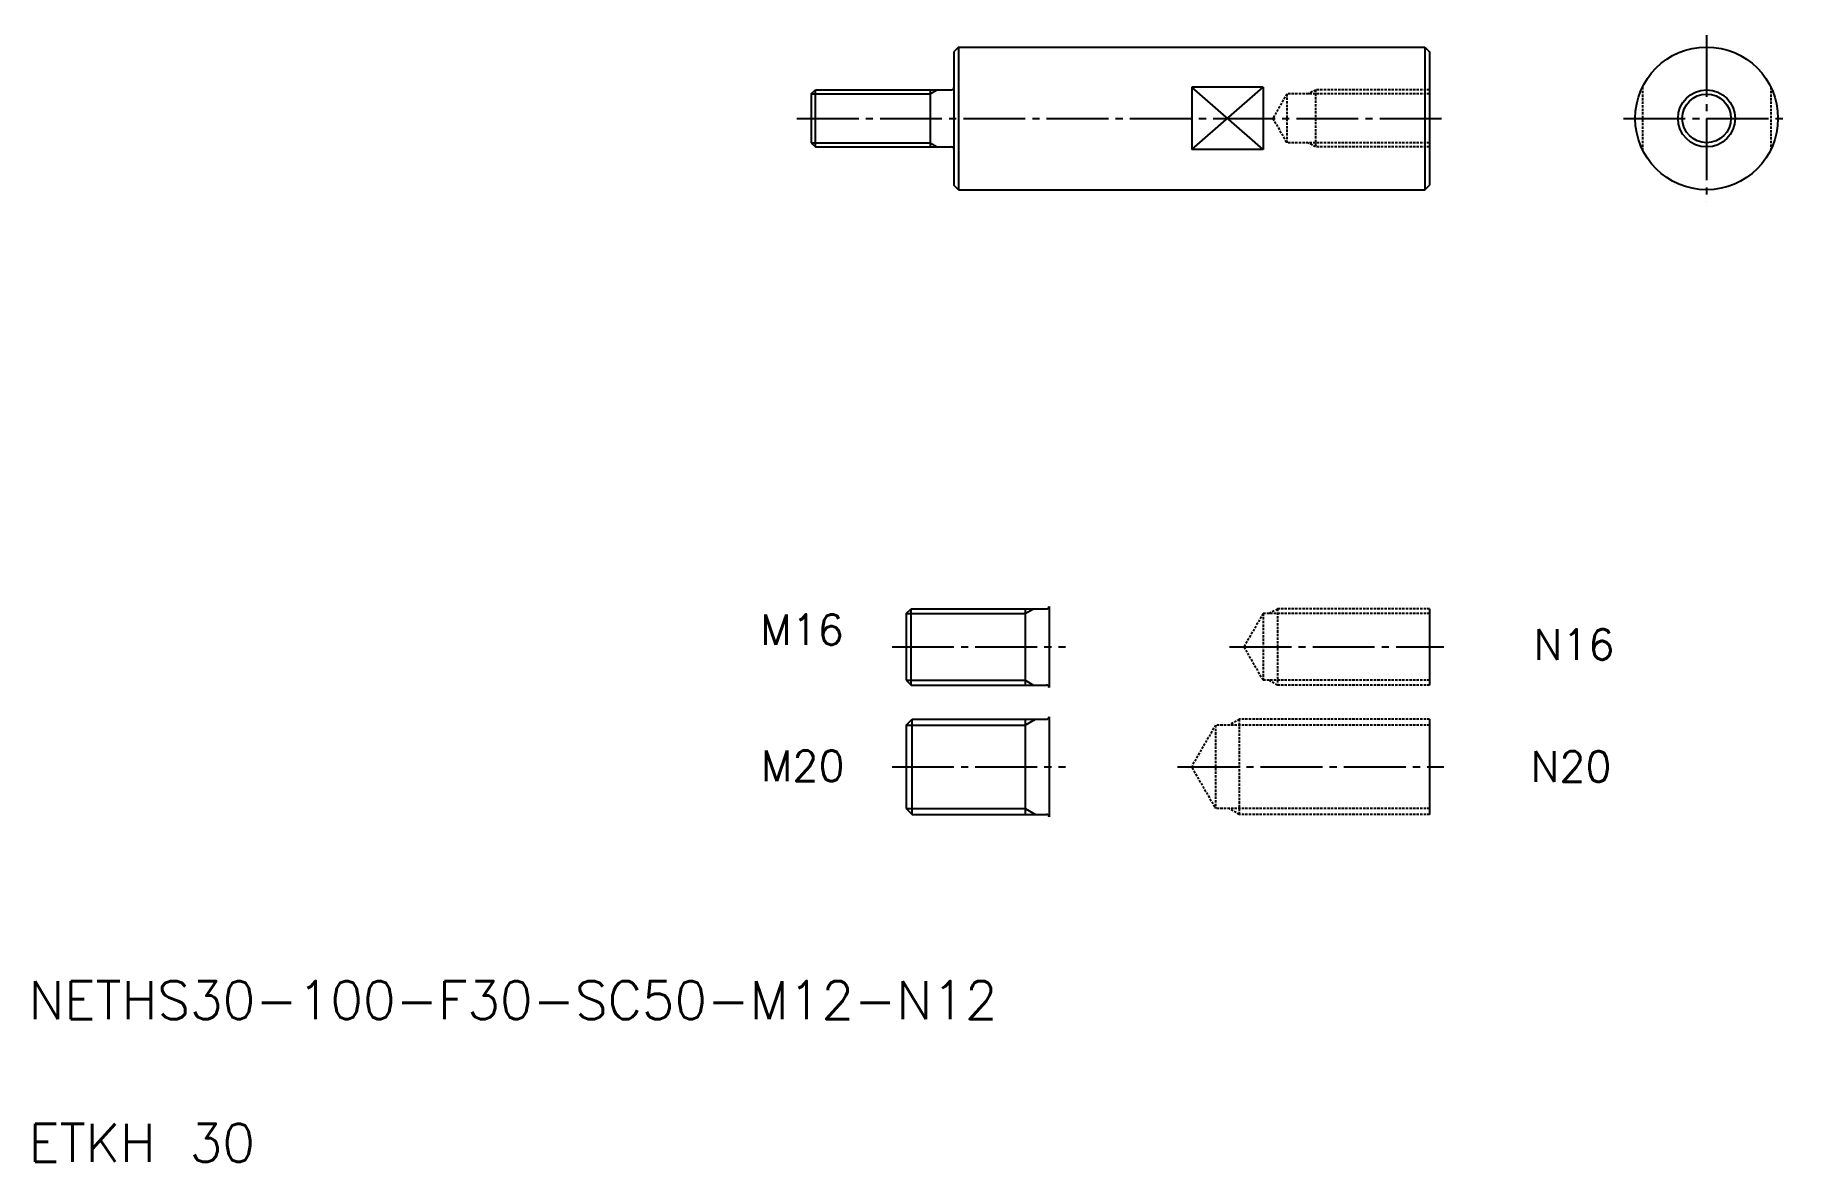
# Model space of a CAD drawing. Extents: x 21 to 390, y 20 to 257.
import ezdxf

# ---------------------------------------------------------------- set-up
doc = ezdxf.new("R2010")
doc.units = 0
doc.linetypes.add('CENTER', pattern=[17.5, 13, -1.5, 1.5, -1.5])
doc.linetypes.add('DASHED', pattern=[0.75, 0.5, -0.25])
doc.layers.get('0').update_dxf_attribs({"linetype": 'CONTINUOUS'})
doc.layers.add('CENTER', color=1, linetype='CENTER')
doc.styles.get("Standard").update_dxf_attribs({"font": 'txt', "height": 6.4, "bigfont": 'BIGFONT'})

msp = doc.modelspace()

# ---------------------------------------------------------------- linework, layer by layer
at = {"color": 7, "linetype": 'CONTINUOUS'}
for p, q in [((215.49, 254.29), (214.49, 253.29)), ((214.49, 253.29), (214.49, 225.29)), ((215.49, 254.29), (313.49, 254.29)), ((215.49, 254.29), (215.49, 224.29)), ((313.49, 254.29), (314.49, 253.29)), ((313.49, 254.29), (313.49, 224.29)), ((314.49, 253.29), (314.49, 225.29)), ((184.49, 244.42), (185.37, 245.29)), ((184.49, 244.42), (184.49, 234.17)), ((185.37, 245.29), (213.99, 245.29)), ((185.37, 233.29), (185.37, 245.29)), ((209.49, 245.29), (209.49, 233.29)), ((264.49, 245.83), (264.49, 232.75)), ((279.49, 245.83), (264.49, 245.83)), ((279.49, 245.83), (279.49, 232.75)), ((184.49, 234.17), (185.37, 233.29)), ((185.37, 233.29), (213.99, 233.29)), ((279.49, 232.75), (264.49, 232.75)), ((215.49, 224.29), (214.49, 225.29)), ((313.49, 224.29), (314.49, 225.29)), ((215.49, 224.29), (313.49, 224.29)), ((234.49, 136.71), (234.49, 119.71)), ((204.49, 135.21), (205.49, 136.21)), ((204.49, 135.21), (204.49, 121.21)), ((205.49, 136.21), (233.99, 136.21)), ((205.49, 120.21), (205.49, 136.21)), ((229.49, 136.21), (229.49, 120.21)), ((314.49, 136.21), (314.49, 120.21)), ((204.49, 121.21), (205.49, 120.21)), ((205.49, 120.21), (233.99, 120.21)), ((204.49, 111.78), (205.74, 113.03)), ((204.49, 111.78), (204.49, 94.28)), ((205.74, 93.03), (205.74, 113.03)), ((205.74, 113.03), (233.99, 113.03)), ((229.49, 113.03), (229.49, 93.03)), ((234.49, 113.53), (234.49, 92.53)), ((314.49, 113.03), (314.49, 93.03)), ((204.49, 94.28), (205.74, 93.03)), ((205.74, 93.03), (233.99, 93.03))]:
    msp.add_line(p, q, dxfattribs=at)
at = {"color": 3, "linetype": 'CONTINUOUS'}
for p, q in [((184.49, 244.42), (209.49, 244.42)), ((209.49, 244.42), (211.01, 245.29)), ((264.49, 232.75), (279.49, 245.83)), ((279.49, 232.75), (264.49, 245.83)), ((184.49, 234.17), (209.49, 234.17)), ((209.49, 234.17), (211.01, 233.29)), ((204.49, 135.21), (229.49, 135.21)), ((229.49, 135.21), (231.23, 136.21)), ((204.49, 121.21), (229.49, 121.21)), ((229.49, 121.21), (231.23, 120.21)), ((204.49, 111.78), (229.49, 111.78)), ((229.49, 111.78), (231.66, 113.03)), ((204.49, 94.28), (229.49, 94.28)), ((229.49, 94.28), (231.66, 93.03))]:
    msp.add_line(p, q, dxfattribs=at)
at = {"color": 3, "linetype": 'DASHED'}
for p, q in [((284.49, 244.42), (281.53, 239.29)), ((314.49, 244.42), (284.49, 244.42)), ((284.49, 244.42), (284.49, 234.17)), ((290.49, 245.29), (288.98, 244.42)), ((314.49, 245.29), (290.49, 245.29)), ((290.49, 245.29), (290.49, 233.29)), ((281.53, 239.29), (284.49, 234.17)), ((314.49, 234.17), (284.49, 234.17)), ((290.49, 233.29), (288.98, 234.17)), ((314.49, 233.29), (290.49, 233.29)), ((279.49, 135.21), (275.45, 128.21)), ((314.49, 135.21), (279.49, 135.21)), ((279.49, 135.21), (279.49, 121.21)), ((282.49, 136.21), (280.76, 135.21)), ((314.49, 136.21), (282.49, 136.21)), ((282.49, 136.21), (282.49, 120.21)), ((314.49, 135.21), (282.49, 135.21)), ((275.45, 128.21), (279.49, 121.21)), ((314.49, 121.21), (279.49, 121.21)), ((282.49, 120.21), (280.76, 121.21)), ((314.49, 121.21), (282.49, 121.21)), ((314.49, 120.21), (282.49, 120.21)), ((269.49, 111.78), (264.56, 103.24)), ((314.49, 111.78), (269.49, 111.78)), ((269.49, 111.78), (269.49, 94.28)), ((274.49, 113.03), (272.33, 111.78)), ((314.49, 113.03), (274.49, 113.03)), ((274.49, 113.03), (274.49, 93.03)), ((314.49, 111.78), (274.49, 111.78)), ((264.56, 102.82), (269.49, 94.28)), ((314.49, 94.28), (269.49, 94.28)), ((274.49, 93.03), (272.33, 94.28)), ((314.49, 94.28), (274.49, 94.28)), ((314.49, 93.03), (274.49, 93.03))]:
    msp.add_line(p, q, dxfattribs=at)
for p, q in [((192.52, 233.29), (192.52, 233.29)), ((199.68, 233.29), (199.68, 233.29))]:
    msp.add_line(p, q)
at = {"color": 7, "linetype": 'CONTINUOUS'}
for radius in [15, 5.12]:
    msp.add_circle((372.71, 239.29), radius, dxfattribs=at)
at = {"color": 3, "linetype": 'CONTINUOUS'}
msp.add_circle((372.71, 239.29), 6, dxfattribs=at)
at = {"color": 7, "linetype": 'CONTINUOUS'}
for centre, start, end in [((213.99, 245.79), 270, 0), ((213.99, 232.79), 0, 90), ((233.99, 136.71), 270, 0), ((233.99, 119.71), 0, 90), ((233.99, 113.53), 270, 0), ((233.99, 92.53), 0, 90)]:
    msp.add_arc(centre, 0.5, start, end, dxfattribs=at)
at = {"layer": 'CENTER', "color": 1, "linetype": 'CENTER'}
for p, q in [((372.71, 256.79), (372.71, 221.79)), ((181.49, 239.29), (317.49, 239.29)), ((355.21, 239.29), (390.21, 239.29)), ((201.49, 128.21), (237.94, 128.21)), ((272.43, 128.21), (317.49, 128.21)), ((201.49, 103.03), (237.94, 103.03)), ((261.47, 103.03), (317.49, 103.03))]:
    msp.add_line(p, q, dxfattribs=at)
at = {"layer": 'CENTER', "color": 3, "linetype": 'DASHED'}
for p, q in [((359.21, 245.83), (359.21, 232.75)), ((386.21, 245.83), (386.21, 232.75))]:
    msp.add_line(p, q, dxfattribs=at)

# ---------------------------------------------------------------- texts
at = {"color": 7, "linetype": 'CONTINUOUS'}
for s, height, p in [('M16', 6.4, (173.8, 128.64)), ('N16', 6.4, (336.33, 125.52)), ('M20', 6.4, (173.96, 100.04)), ('N20', 6.4, (335.72, 99.88)), ('NETHS30-100-F30-SC50-M12-N12', 8, (20, 50)), ('ETKH 30', 8, (20, 20))]:
    msp.add_text(s, height=height, dxfattribs=at).set_placement(p)

doc.saveas('drawing.dxf')
